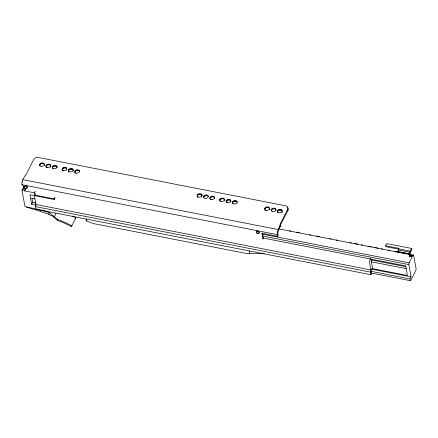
<?xml version="1.0" encoding="UTF-8"?>
<svg xmlns="http://www.w3.org/2000/svg" width="438" height="438" viewBox="0 0 438 438"><rect width="100%" height="100%" fill="white"/><g stroke="black" fill="none" stroke-linecap="round" stroke-linejoin="round"><path stroke-width="0.66" d="M49.001 212.468A106.012 49.33 53.1 0 1 54.257 216.657A105.815 49.237 53.1 0 1 57.455 219.372A88.06 53.732 26.6 0 1 71.892 225.778L71.558 226.413L70.753 226.172A86.636 52.861 26.6 0 0 57.433 220.303A104.167 48.47 53.1 0 0 52.045 215.786A2.261 1.051 53.1 0 0 51.777 215.595L50.271 215.282L48.963 214.379L49.001 212.468L37.225 209.172M57.433 220.303L57.455 219.372M86.045 219.849L86.023 219.991A1.363 1.068 11.3 0 0 86.204 220.599A1.423 1.111 11.3 0 0 86.604 220.976M397.819 252.091L398.361 249.934A1.747 0.575 -78.9 0 1 398.706 248.877L398.974 248.341L385.604 245.729L386.683 243.577L411.66 248.461L411.829 249.392L410.45 252.162L410.072 253.969A1.747 0.575 -78.9 0 1 410.023 254.204M409.426 254.363L409.968 252.206A1.747 0.575 -78.9 0 1 410.313 251.149L411.66 248.461M24.112 189.052L23.63 186.369L21.977 184.705A3.646 1.199 -78.9 0 1 22.82 179.635L25.13 175.539A3.794 2.737 -10.2 0 0 26.275 174.286L33.677 159.498A3.794 2.737 -10.2 0 1 36.606 157.516L37.602 157.313L286.474 205.964L287.114 206.484A3.794 2.737 -10.2 0 1 287.706 209.156L287.936 210.454L280.468 224.88A3.794 2.737 -10.2 0 0 280.265 226.315L278.426 230.503A2.278 0.75 -78.9 0 0 277.895 233.668L278.19 235.326L277.708 236.296L261.875 233.197L262.959 239.257M36.02 208.981L24.933 206.555L22.037 190.377L23.86 186.736M22.037 190.377L22.661 189.9L23.876 187.475M25.497 186.577L25.902 185.772M36.25 205.203L31.662 204.305L29.948 194.751L54.224 199.493L54.115 198.874L34.832 195.107L34.421 192.813L24.714 190.919L24.599 190.278L25.508 188.46M24.714 190.919L25.623 189.096M34.421 192.813L35.336 190.995M34.832 195.107L35.746 193.284M31.662 204.305L32.68 202.263L31.996 198.441M34.963 203.232L35.571 202.017M54.115 198.874L54.881 197.346M54.224 199.493L54.991 197.965M54.257 216.657L56.009 213.164M71.558 226.413L75.845 217.883A88.06 53.732 26.6 0 0 72.128 216.049M257.517 231.582L257.763 231.094M257.889 233.651L258.135 233.169M280.342 226.67L280.096 225.384A3.794 2.737 -10.2 0 1 280.298 223.944L287.706 209.156M277.708 236.296L277.407 234.637A3.646 1.199 -78.9 0 1 278.256 229.567L280.096 225.384M370.783 258.431L370.083 259.838A2.124 0.701 -78.9 0 0 369.584 262.795L370.871 269.967A1.593 0.526 -78.9 0 0 370.526 272.129L370.991 274.719L36.042 209.238L35.577 206.648A1.593 0.526 -78.9 0 1 35.921 204.486L34.635 197.314A2.124 0.701 -78.9 0 1 34.739 195.523M370.991 274.719L371.479 273.75L371.024 270.969L372.497 267.985L370.898 259.066M409.169 262.822L413.018 255.13A1.292 0.422 -78.9 0 1 413.636 255.097L416.073 268.718A1.292 0.422 -78.9 0 1 415.772 270.509L410.871 280.298A1.292 0.422 -78.9 0 1 410.258 280.331L410.006 278.935L411.058 276.838L408.868 264.618A1.292 0.422 -78.9 0 1 409.169 262.822L262.269 234.106M75.511 218.518L75.845 217.883M86.483 218.617L86.932 221.141L93.234 223.533L245.97 253.388L264.07 253.427A1.369 0.986 -10.2 0 0 264.251 253.421M43.68 210.437L44.928 210.601M398.706 248.877L410.313 251.149M398.47 249.145L385.769 246.66L385.604 245.729M398.361 249.934L409.968 252.206M398.027 251.593L409.639 253.865M397.95 251.823L409.563 254.095M289.447 230.821L290.788 231.083M296.159 232.135L299.515 232.792M309.584 234.757L310.931 235.02M316.296 236.071L319.652 236.728M329.726 238.694L331.068 238.956M336.439 240.008L337.78 240.27M349.863 242.63L351.205 242.893M354.561 243.55L357.917 244.207M361.273 244.864L362.615 245.121M367.986 246.172L371.342 246.829M374.698 247.486L378.054 248.143M381.41 248.8L382.757 249.063M388.123 250.109L389.47 250.372M394.841 251.423L398.197 252.08M401.553 252.737L402.894 253M408.265 254.045L409.607 254.308M278.864 228.904L413.018 255.13M22.82 179.635L278.256 229.567M21.977 184.705L277.407 234.637M262.526 236.011L408.868 264.618M22.661 189.9L24.599 190.278M262.849 237.982L405.703 265.91L407.411 275.464L371.867 268.516M371.095 259.926L406.004 266.747M371.49 261.853L406.382 268.675M31.58 198.272L34.925 198.929M32.68 202.263L35.96 202.904M371.468 269.102L411.058 276.838M35.921 204.486L370.871 269.967M371.074 271.325L410.006 278.935M35.577 206.648L370.526 272.129M371.501 273.066L410.439 280.676M36.6 209.129L37.892 209.386M41.134 210.016L42.426 210.273M48.963 214.379L37.997 210.558L26.395 207.179M411.698 255.995L411.791 256.515M409.448 255.557L409.541 256.071M280.632 209.397L280.742 210.021M280.298 223.944L280.468 224.88M274.298 208.159L274.412 208.784M267.968 206.922L268.078 207.541M262.477 232.901L262.959 235.595M263.2 236.942L263.441 238.288M249.266 250.93L249.704 253.383M39.885 166.111A2.393 1.725 -10.2 0 1 41.802 163.511A2.393 1.725 -10.2 0 1 44.375 165.383M39.562 164.568A3.378 2.436 -10.2 0 1 43.373 163.5M46.094 167.102A2.393 1.725 -10.2 0 1 48.136 164.748A2.393 1.725 -10.2 0 1 50.753 166.347M50.6 166.889A2.393 1.725 -10.2 0 1 50.441 167.152M46.395 167.573A2.393 1.725 -10.2 0 1 46.22 167.349M52.429 168.34A2.393 1.725 -10.2 0 1 54.651 165.964A2.393 1.725 -10.2 0 1 57.039 167.858M46.258 165.498A3.378 2.436 -10.2 0 1 49.702 164.737M50.178 164.863A3.378 2.436 -10.2 0 1 50.611 165.044M52.232 167.048A3.378 2.436 -10.2 0 1 56.513 166.101M56.945 166.281A3.378 2.436 -10.2 0 1 57.329 166.511M63.077 171.099A2.393 1.725 -10.2 0 1 62.809 170.935M62.278 170.267A2.393 1.725 -10.2 0 1 64.134 167.951A2.393 1.725 -10.2 0 1 66.932 169.238M68.531 170.968A2.393 1.725 -10.2 0 1 71.208 169.112A2.393 1.725 -10.2 0 1 73.223 171.023M68.914 171.975A2.393 1.725 -10.2 0 1 68.542 171.242M75.248 173.213A2.393 1.725 -10.2 0 1 75.068 172.988M74.942 172.742A2.393 1.725 -10.2 0 1 76.617 170.47A2.393 1.725 -10.2 0 1 79.53 171.45M68.416 170.212A3.378 2.436 -10.2 0 1 73.13 169.446M62.442 168.663A3.378 2.436 -10.2 0 1 65.886 167.902M66.362 168.028A3.378 2.436 -10.2 0 1 66.8 168.208M75.112 171.138A3.378 2.436 -10.2 0 1 79.032 170.502M210.174 199.399A2.393 1.725 -10.2 0 1 212.091 196.799A2.393 1.725 -10.2 0 1 214.664 198.671M209.857 197.861A3.378 2.436 -10.2 0 1 213.662 196.788M214.138 196.914A3.378 2.436 -10.2 0 1 214.571 197.095M197.511 196.925A2.393 1.725 -10.2 0 1 199.241 194.362A2.393 1.725 -10.2 0 1 202.044 195.923M201.732 196.722A2.393 1.725 -10.2 0 1 201.524 196.969M197.916 197.346A2.393 1.725 -10.2 0 1 197.686 197.149M203.648 197.653A2.393 1.725 -10.2 0 1 205.575 195.6A2.393 1.725 -10.2 0 1 208.302 196.624M203.522 196.624A3.378 2.436 -10.2 0 1 206.824 195.485M207.327 195.551A3.378 2.436 -10.2 0 1 207.804 195.676M237.182 203.073A2.393 1.725 -10.2 0 1 237.078 203.341M232.567 203.555A2.393 1.725 -10.2 0 1 234.242 201.283A2.393 1.725 -10.2 0 1 237.15 202.263M197.188 195.381A3.378 2.436 -10.2 0 1 199.969 194.242M200.489 194.248A3.378 2.436 -10.2 0 1 202.285 194.85M226.167 202.055A2.393 1.725 -10.2 0 1 228.647 199.925A2.393 1.725 -10.2 0 1 230.848 201.836M226.358 202.564A2.393 1.725 -10.2 0 1 226.232 202.318M224.513 200.599A2.393 1.725 -10.2 0 1 224.409 200.867M220.024 201.327A2.393 1.725 -10.2 0 1 221.398 198.863A2.393 1.725 -10.2 0 1 224.486 199.788M232.737 201.951A3.378 2.436 -10.2 0 1 236.181 201.19M236.651 201.316A3.378 2.436 -10.2 0 1 237.089 201.496M226.402 200.714A3.378 2.436 -10.2 0 1 226.818 200.445M227.278 200.221A3.378 2.436 -10.2 0 1 229.342 199.887M229.846 199.952A3.378 2.436 -10.2 0 1 230.755 200.259M219.706 199.783A3.378 2.436 -10.2 0 1 223.988 198.841M277.73 212.605A2.393 1.725 -10.2 0 1 279.647 210.005A2.393 1.725 -10.2 0 1 282.214 211.877M281.952 212.408A2.393 1.725 -10.2 0 1 281.743 212.649M271.204 210.859A2.393 1.725 -10.2 0 1 273.498 208.745A2.393 1.725 -10.2 0 1 275.935 210.366M277.407 211.067A3.378 2.436 -10.2 0 1 281.689 210.12M269.6 209.123A2.393 1.725 -10.2 0 1 269.447 209.671M265.466 210.552A2.393 1.725 -10.2 0 1 265.242 210.355M265.061 210.131A2.393 1.725 -10.2 0 1 266.611 207.612A2.393 1.725 -10.2 0 1 269.589 208.855M264.744 208.587A3.378 2.436 -10.2 0 1 269.025 207.645M271.434 209.517A3.378 2.436 -10.2 0 1 271.856 209.249M272.316 209.025A3.378 2.436 -10.2 0 1 273.854 208.685M274.374 208.691A3.378 2.436 -10.2 0 1 276.17 209.293M22.497 182.164A2.278 0.75 -78.9 0 1 22.568 181.814M24.725 186.697A1.517 0.925 26.6 0 1 25.541 185.734A1.517 0.925 26.6 0 1 27.331 186.692A1.517 0.925 26.6 0 1 26.888 187.853M287.509 207.623A3.794 2.737 -10.2 0 1 288.067 208.619A4.703 4.353 -47.9 0 1 288.166 209.736A3.794 2.737 -10.2 0 1 287.936 210.454M256.542 231.855A1.517 0.925 26.6 0 1 258.316 231.28A1.517 0.925 26.6 0 1 259.072 233.06M256.92 232.518A1.517 0.925 26.6 0 1 256.777 232.354M409.656 256.86A1.215 0.876 -10.2 0 1 410.258 255.496A1.215 0.876 -10.2 0 1 411.862 256.099M47.309 167.502A2.393 1.725 -10.2 0 0 50.633 165.454A2.393 1.725 -10.2 0 0 46.877 164.551A2.393 1.725 -10.2 0 0 47.309 167.502M40.98 166.265A2.393 1.725 -10.2 0 0 44.304 164.212A2.393 1.725 -10.2 0 0 40.542 163.314A2.393 1.725 -10.2 0 0 40.98 166.265M53.644 168.745A2.393 1.725 -10.2 0 0 56.967 166.692A2.393 1.725 -10.2 0 0 53.212 165.788A2.393 1.725 -10.2 0 0 53.644 168.745M63.494 170.667A2.393 1.725 -10.2 0 0 66.817 168.614A2.393 1.725 -10.2 0 0 63.061 167.716A2.393 1.725 -10.2 0 0 63.494 170.667M69.828 171.904A2.393 1.725 -10.2 0 0 73.151 169.856A2.393 1.725 -10.2 0 0 69.396 168.953A2.393 1.725 -10.2 0 0 69.828 171.904M76.163 173.147A2.393 1.725 -10.2 0 0 79.486 171.094A2.393 1.725 -10.2 0 0 75.73 170.19A2.393 1.725 -10.2 0 0 76.163 173.147M211.269 199.553A2.393 1.725 -10.2 0 0 214.593 197.505A2.393 1.725 -10.2 0 0 210.831 196.602A2.393 1.725 -10.2 0 0 211.269 199.553M198.6 197.078A2.393 1.725 -10.2 0 0 201.923 195.025A2.393 1.725 -10.2 0 0 198.168 194.122A2.393 1.725 -10.2 0 0 198.6 197.078M204.935 198.315A2.393 1.725 -10.2 0 0 208.258 196.268A2.393 1.725 -10.2 0 0 204.502 195.364A2.393 1.725 -10.2 0 0 204.935 198.315M233.782 203.955A2.393 1.725 -10.2 0 0 237.106 201.907A2.393 1.725 -10.2 0 0 233.35 201.004A2.393 1.725 -10.2 0 0 233.782 203.955M227.453 202.717A2.393 1.725 -10.2 0 0 230.777 200.67A2.393 1.725 -10.2 0 0 227.021 199.766A2.393 1.725 -10.2 0 0 227.453 202.717M221.119 201.48A2.393 1.725 -10.2 0 0 224.442 199.427A2.393 1.725 -10.2 0 0 220.686 198.524A2.393 1.725 -10.2 0 0 221.119 201.48M278.82 212.758A2.393 1.725 -10.2 0 0 282.143 210.711A2.393 1.725 -10.2 0 0 278.387 209.807A2.393 1.725 -10.2 0 0 278.82 212.758M272.485 211.521A2.393 1.725 -10.2 0 0 275.809 209.474A2.393 1.725 -10.2 0 0 272.053 208.57A2.393 1.725 -10.2 0 0 272.485 211.521M266.156 210.284A2.393 1.725 -10.2 0 0 269.479 208.231A2.393 1.725 -10.2 0 0 265.718 207.327A2.393 1.725 -10.2 0 0 266.156 210.284M24.605 187.946A1.517 0.925 26.6 0 0 27.019 188.329A1.517 0.925 26.6 0 0 25.42 186.566A1.517 0.925 26.6 0 0 24.605 187.946M256.624 232.95A1.517 0.925 26.6 0 0 259.044 233.328A1.517 0.925 26.6 0 0 257.445 231.565A1.517 0.925 26.6 0 0 256.624 232.95M410.083 256.624A1.215 0.876 -10.2 0 0 411.769 255.578A1.215 0.876 -10.2 0 0 409.864 255.119A1.215 0.876 -10.2 0 0 410.083 256.624"/></g></svg>
